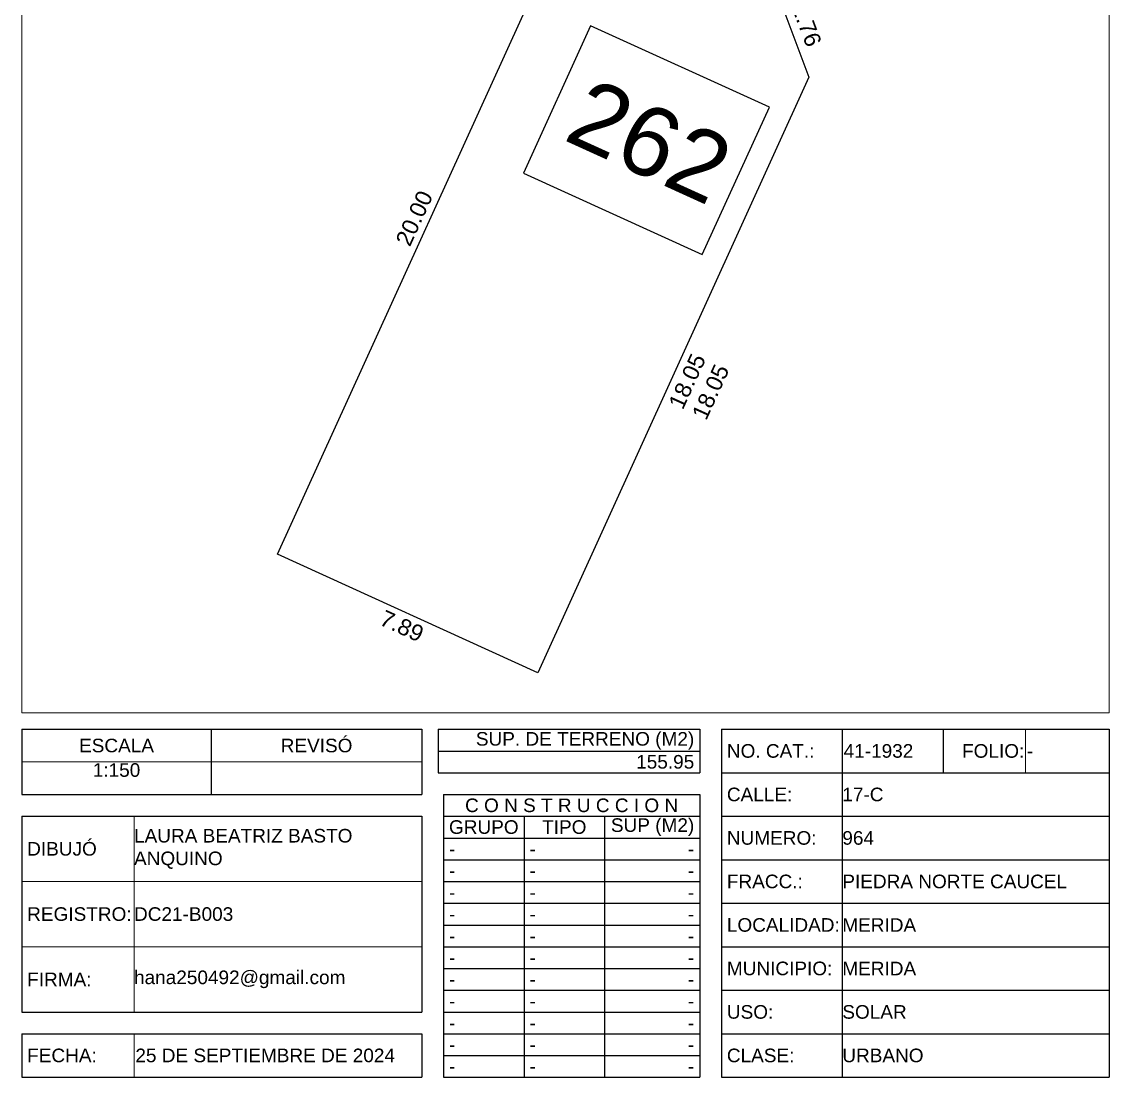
# Model space of a CAD drawing. Header units: inches. Extents: x 163.5 to 193.7, y 30.1 to 74.
# Drawn here: x 163.52 to 193.52, y 30.14 to 59.26 of the extents above; entities that cross this region are included whole.
import ezdxf
from ezdxf.enums import TextEntityAlignment as Align

# ---------------------------------------------------------------- set-up
doc = ezdxf.new("R2010")
doc.units = ezdxf.units.IN
doc.header["$MEASUREMENT"] = 0
doc.layers.add('_DIV LOTES', color=7, linetype='Continuous')
doc.styles.add('DATOS', font='arial.ttf')
doc.styles.add('Formato', font='arial.ttf')
doc.styles.get("Standard").update_dxf_attribs({"font": 'arial.ttf'})
doc.styles.add('Terreno', font='arial.ttf')
doc.dimstyles.new('T-100', dxfattribs={"dimscale": 0, "dimtxt": 0.45, "dimasz": 0.18, "dimexe": 0.18, "dimexo": 0.0625, "dimgap": 0.0905, "dimtad": 0, "dimzin": 1, "dimdsep": 46, "dimtxsty": 'Terreno', "dimblk": 'NONE', "dimcen": 0, "dimse1": 1, "dimse2": 1, "dimsd1": 1, "dimsd2": 1, "dimclrt": 256, "dimadec": 0, "dimazin": 0, "dimtfac": 1, "dimtix": 1, "dimtofl": 0, "dimtmove": 2, "dimatfit": 3, "dimldrblk": 'NONE', "dimfxl": 1, "dimtolj": 1, "dimarcsym": 0})

# ---------------------------------------------------------------- blocks, each defined once
blk = doc.blocks.new('*T4')
at = {"color": 0, "linetype": 'ByBlock', "lineweight": -2, "transparency": 16777216}
for p, q in [((0, 0), (11.036, 0)), ((0, 0), (0, -1.8)), ((5.23, 0), (5.23, -1.8)), ((11.036, 0), (11.036, -1.8)), ((0, -1.8), (11.036, -1.8))]:
    blk.add_line(p, q, dxfattribs=at)
at = {"layer": 'Defpoints', "color": 8, "linetype": 'ByBlock', "lineweight": 0, "transparency": 16777216}
blk.add_line((0, -0.9), (11.036, -0.9), dxfattribs=at)
at = {"color": 0, "lineweight": 18, "transparency": 16777216, "char_height": 0.375}
for s, insert, width, attachment_point in [('{\\C256;ESCALA}', (2.615, -0.45), 5.15762, 5), ('REVISÓ', (8.133, -0.45), 5.73486, 5), ('1:150', (2.615, -0.936), 5.15762, 2)]:
    blk.add_mtext(s, dxfattribs=dict(at, insert=insert, width=width, attachment_point=attachment_point))
blk = doc.blocks.new('*T5')
at = {"color": 0, "lineweight": -2, "transparency": 16777216}
for p, q in [((0, 0), (7.21, 0)), ((0, 0), (0, -0.6)), ((7.21, 0), (7.21, -0.6)), ((0, -0.6), (7.21, -0.6))]:
    blk.add_line(p, q, dxfattribs=at)
at = {"color": 0, "lineweight": 18, "transparency": 16777216, "insert": (7.06, -0.3), "char_height": 0.375, "width": 6.90975, "attachment_point": 6}
blk.add_mtext('155.95', dxfattribs=at)
blk = doc.blocks.new('*T6')
at = {"color": 0, "lineweight": -2, "transparency": 16777216}
for p, q in [((0, 0), (7.21, 0)), ((0, 0), (0, -0.6)), ((7.21, 0), (7.21, -0.6)), ((0, -0.6), (7.21, -0.6))]:
    blk.add_line(p, q, dxfattribs=at)
at = {"color": 0, "lineweight": 18, "transparency": 16777216, "insert": (7.06, -0.564), "char_height": 0.375, "width": 6.90975, "attachment_point": 9}
blk.add_mtext('{\\C256;  SUP. DE TERRENO (M2)   }', dxfattribs=at)
blk = doc.blocks.new('*T7')
at = {"color": 0, "lineweight": -2, "transparency": 16777216}
for p, q in [((0, 0), (3.336, 0)), ((0, 0), (0, -9.6)), ((0, -1.2), (3.336, -1.2)), ((0, -2.4), (3.336, -2.4)), ((0, -3.6), (3.336, -3.6)), ((0, -4.8), (3.336, -4.8)), ((0, -6), (3.336, -6)), ((0, -7.2), (3.336, -7.2)), ((0, -8.4), (3.336, -8.4)), ((0, -9.6), (3.336, -9.6))]:
    blk.add_line(p, q, dxfattribs=at)
at = {"layer": 'Defpoints', "color": 8, "linetype": 'ByBlock', "lineweight": 0, "transparency": 16777216}
blk.add_line((3.336, 0), (3.336, -9.6), dxfattribs=at)
at = {"color": 0, "lineweight": 18, "transparency": 16777216, "char_height": 0.375, "width": 3.03551, "attachment_point": 4, "style": 'Formato'}
for s, insert in [('NO. CAT.:', (0.15, -0.6)), ('CALLE:', (0.15, -1.8)), ('NUMERO:', (0.15, -3)), ('FRACC.:', (0.15, -4.2)), ('LOCALIDAD:', (0.15, -5.4)), ('MUNICIPIO:', (0.15, -6.6)), ('CLASE:', (0.15, -9))]:
    blk.add_mtext(s, dxfattribs=dict(at, insert=insert))
at = {"color": 0, "lineweight": 18, "transparency": 16777216, "insert": (0.15, -7.8), "char_height": 0.375, "width": 3.03551, "attachment_point": 4}
blk.add_mtext('USO:', dxfattribs=at)
blk = doc.blocks.new('*T8')
at = {"color": 0, "linetype": 'ByBlock', "lineweight": -2, "transparency": 16777216}
blk.add_line((0, 0), (7.363, 0), dxfattribs=at)
at = {"color": 0, "lineweight": -2, "transparency": 16777216}
for p, q in [((7.363, 0), (7.363, -8.4)), ((0, -1.2), (7.363, -1.2)), ((0, -2.4), (7.363, -2.4)), ((0, -3.6), (7.363, -3.6)), ((0, -4.8), (7.363, -4.8)), ((0, -6), (7.363, -6)), ((0, -7.2), (7.363, -7.2)), ((0, -8.4), (7.363, -8.4))]:
    blk.add_line(p, q, dxfattribs=at)
at = {"layer": 'Defpoints', "color": 8, "linetype": 'ByBlock', "lineweight": 0, "transparency": 16777216}
blk.add_line((0, 0), (0, -8.4), dxfattribs=at)
at = {"color": 0, "lineweight": 18, "transparency": 16777216, "char_height": 0.375, "width": 7.363, "attachment_point": 4}
for s, insert in [('17-C', (0, -0.6)), ('964', (0, -1.8)), ('PIEDRA NORTE CAUCEL', (0, -3)), ('MERIDA', (0, -4.2)), ('MERIDA', (0, -5.4)), ('SOLAR', (0, -6.6)), ('URBANO', (0, -7.8))]:
    blk.add_mtext(s, dxfattribs=dict(at, insert=insert))
blk = doc.blocks.new('*T9')
at = {"color": 0, "lineweight": -2, "transparency": 16777216}
for p, q in [((0, 0), (2.782, 0)), ((2.782, 0), (2.782, -1.2)), ((0, -1.2), (2.782, -1.2))]:
    blk.add_line(p, q, dxfattribs=at)
at = {"layer": 'Defpoints', "color": 8, "linetype": 'ByBlock', "lineweight": 0, "transparency": 16777216}
blk.add_line((0, 0), (0, -1.2), dxfattribs=at)
at = {"color": 0, "lineweight": 18, "transparency": 16777216, "insert": (0.036, -0.6), "char_height": 0.375, "width": 2.7103, "attachment_point": 4}
blk.add_mtext('41-1932', dxfattribs=at)
blk = doc.blocks.new('*T10')
at = {"color": 0, "lineweight": -2, "transparency": 16777216}
for p, q in [((0, 0), (2.273, 0)), ((0, 0), (0, -1.2)), ((0, -1.2), (2.273, -1.2))]:
    blk.add_line(p, q, dxfattribs=at)
at = {"layer": 'Defpoints', "color": 8, "linetype": 'ByBlock', "lineweight": 0, "transparency": 16777216}
blk.add_line((2.273, 0), (2.273, -1.2), dxfattribs=at)
at = {"color": 0, "lineweight": 18, "transparency": 16777216, "insert": (2.237, -0.6), "char_height": 0.375, "width": 2.2007, "attachment_point": 6}
blk.add_mtext(' FOLIO:', dxfattribs=at)
blk = doc.blocks.new('*T11')
at = {"color": 0, "lineweight": -2, "transparency": 16777216}
for p, q in [((0, 0), (2.308, 0)), ((2.308, 0), (2.308, -1.2)), ((0, -1.2), (2.308, -1.2))]:
    blk.add_line(p, q, dxfattribs=at)
at = {"layer": 'Defpoints', "color": 8, "linetype": 'ByBlock', "lineweight": 0, "transparency": 16777216}
blk.add_line((0, 0), (0, -1.2), dxfattribs=at)
at = {"color": 0, "lineweight": 18, "transparency": 16777216, "insert": (0.036, -0.6), "char_height": 0.375, "width": 2.236, "attachment_point": 4}
blk.add_mtext('-', dxfattribs=at)
blk = doc.blocks.new('*T12')
at = {"color": 0, "lineweight": -2, "transparency": 16777216}
for p, q in [((0, 0), (3.098, 0)), ((0, 0), (0, -1.2)), ((0, -1.2), (3.098, -1.2))]:
    blk.add_line(p, q, dxfattribs=at)
at = {"layer": 'Defpoints', "color": 8, "linetype": 'ByBlock', "lineweight": 0, "transparency": 16777216}
blk.add_line((3.098, 0), (3.098, -1.2), dxfattribs=at)
at = {"color": 0, "lineweight": 18, "transparency": 16777216, "insert": (0.15, -0.6), "char_height": 0.375, "width": 2.79829, "attachment_point": 4}
blk.add_mtext('{\\C256;FECHA:}', dxfattribs=at)
blk = doc.blocks.new('*T13')
at = {"color": 0, "lineweight": -2, "transparency": 16777216}
for p, q in [((0, 0), (7.938, 0)), ((7.938, 0), (7.938, -1.2)), ((0, -1.2), (7.938, -1.2))]:
    blk.add_line(p, q, dxfattribs=at)
at = {"layer": 'Defpoints', "color": 8, "linetype": 'ByBlock', "lineweight": 0, "transparency": 16777216}
blk.add_line((0, 0), (0, -1.2), dxfattribs=at)
at = {"color": 0, "lineweight": 18, "transparency": 16777216, "insert": (0.036, -0.6), "char_height": 0.375, "width": 7.86619, "attachment_point": 4}
blk.add_mtext('{\\C256;25 DE SEPTIEMBRE DE 2024}', dxfattribs=at)
blk = doc.blocks.new('*T14')
at = {"color": 0, "lineweight": -2, "transparency": 16777216}
for p, q in [((0, 0), (7.065, 0)), ((0, 0), (0, -7.8)), ((7.065, 0), (7.065, -7.8)), ((0, -0.6), (7.065, -0.6)), ((2.22, -0.6), (2.22, -7.8)), ((4.44, -0.6), (4.44, -7.8)), ((0, -1.2), (7.065, -1.2)), ((0, -1.8), (7.065, -1.8)), ((0, -2.4), (7.065, -2.4)), ((0, -3), (7.065, -3)), ((0, -3.6), (7.065, -3.6)), ((0, -4.2), (7.065, -4.2)), ((0, -4.8), (7.065, -4.8)), ((0, -5.4), (7.065, -5.4)), ((0, -6), (7.065, -6)), ((0, -6.6), (7.065, -6.6)), ((0, -7.2), (7.065, -7.2)), ((0, -7.8), (7.065, -7.8))]:
    blk.add_line(p, q, dxfattribs=at)
at = {"color": 0, "lineweight": 18, "transparency": 16777216, "char_height": 0.375}
for s, insert, width, attachment_point in [('{\\C256;C O N S T R U C C I O N}', (3.532, -0.3), 7.065, 5), ('GRUPO', (1.11, -0.9), 2.22, 5), ('TIPO', (3.33, -0.9), 2.22, 5), ('SUP (M2)', (6.915, -0.9), 2.325, 6), ('-', (0.15, -1.5), 1.92, 4), ('-', (2.37, -1.5), 1.92, 4), ('-', (0.15, -2.1), 1.92, 4), ('-', (2.37, -2.1), 1.92, 4), ('-', (0.15, -2.7), 1.92, 4), ('-', (2.37, -2.7), 1.92, 4), ('-', (0.15, -3.3), 1.92, 4), ('-', (2.37, -3.3), 1.92, 4), ('-', (0.15, -3.9), 1.92, 4), ('-', (2.37, -3.9), 1.92, 4), ('-', (0.15, -4.5), 1.92, 4), ('-', (2.37, -4.5), 1.92, 4), ('-', (0.15, -5.1), 1.92, 4), ('-', (2.37, -5.1), 1.92, 4), ('-', (0.15, -5.7), 1.92, 4), ('-', (2.37, -5.7), 1.92, 4), ('-', (0.15, -6.3), 1.92, 4), ('-', (2.37, -6.3), 1.92, 4), ('-', (0.15, -6.9), 1.92, 4), ('-', (2.37, -6.9), 1.92, 4), ('-', (0.15, -7.5), 1.92, 4), ('-', (2.37, -7.5), 1.92, 4), ('-', (6.915, -7.5), 2.325, 6)]:
    blk.add_mtext(s, dxfattribs=dict(at, insert=insert, width=width, attachment_point=attachment_point))
at = {"color": 0, "lineweight": 18, "transparency": 16777216, "char_height": 0.375, "width": 2.325, "attachment_point": 6, "style": 'Formato'}
for insert in [(6.915, -1.5), (6.915, -2.1), (6.915, -2.7), (6.915, -3.3), (6.915, -3.9), (6.915, -4.5), (6.915, -5.1), (6.915, -5.7), (6.915, -6.3), (6.915, -6.9)]:
    blk.add_mtext('-', dxfattribs=dict(at, insert=insert))
blk = doc.blocks.new('*T15')
at = {"color": 0, "lineweight": -2, "transparency": 16777216}
for p, q in [((0, 0), (11.036, 0)), ((0, 0), (0, -5.4)), ((11.036, 0), (11.036, -5.4)), ((0, -5.4), (11.036, -5.4))]:
    blk.add_line(p, q, dxfattribs=at)
at = {"layer": 'Defpoints', "color": 8, "linetype": 'ByBlock', "lineweight": 0, "transparency": 16777216}
for p, q in [((3.098, 0), (3.098, -5.4)), ((0, -1.8), (11.036, -1.8)), ((0, -3.6), (11.036, -3.6))]:
    blk.add_line(p, q, dxfattribs=at)
at = {"color": 0, "lineweight": 18, "transparency": 16777216, "char_height": 0.375, "width": 7.93819, "attachment_point": 4, "style": 'Formato'}
for s, insert in [('LAURA BEATRIZ BASTO ANQUINO', (3.098, -0.9)), ('DC21-B003', (3.098, -2.7)), ('hana250492@gmail.com', (3.098, -4.5))]:
    blk.add_mtext(s, dxfattribs=dict(at, insert=insert))
at = {"color": 0, "lineweight": 18, "transparency": 16777216, "char_height": 0.375, "width": 2.79829, "attachment_point": 4}
for s, insert in [('DIBUJÓ', (0.15, -0.9)), ('REGISTRO:', (0.15, -2.7)), ('FIRMA:', (0.15, -4.5))]:
    blk.add_mtext(s, dxfattribs=dict(at, insert=insert))
blk = doc.blocks.new('*D28')
at = {"layer": 'Defpoints', "color": 0, "transparency": 16777216}
for p in [(178.491, 62.939), (178.857, 62.773), (170.572, 44.569)]:
    blk.add_point(p, dxfattribs=at)
at = {"transparency": 16777216, "insert": (174.348, 53.838), "char_height": 0.45, "attachment_point": 5, "rotation": 65.528, "style": 'Terreno'}
blk.add_mtext('\\A1;20.00', dxfattribs=at)
blk = doc.blocks.new('_None')
blk = doc.blocks.new('*D29')
at = {"layer": 'Defpoints', "color": 0, "transparency": 16777216}
for p in [(185.233, 57.728), (177.756, 41.3), (178.138, 41.126)]:
    blk.add_point(p, dxfattribs=at)
at = {"transparency": 16777216, "insert": (181.877, 49.34), "char_height": 0.45, "attachment_point": 5, "rotation": 65.528, "style": 'Terreno'}
blk.add_mtext('\\A1;18.05', dxfattribs=at)
blk = doc.blocks.new('*D30')
at = {"layer": 'Defpoints', "color": 0, "transparency": 16777216}
for p in [(170.572, 44.569), (170.413, 44.222), (177.756, 41.3)]:
    blk.add_point(p, dxfattribs=at)
at = {"transparency": 16777216, "insert": (174.005, 42.587), "char_height": 0.45, "attachment_point": 5, "rotation": 335.528, "style": 'Terreno'}
blk.add_mtext('\\A1;7.89', dxfattribs=at)
blk = doc.blocks.new('*D32')
at = {"layer": 'Defpoints', "color": 0, "transparency": 16777216}
for p in [(184.266, 60.311), (185.233, 57.728), (185.653, 57.886)]:
    blk.add_point(p, dxfattribs=at)
at = {"transparency": 16777216, "insert": (185.169, 59.177), "char_height": 0.45, "attachment_point": 5, "rotation": 290.528, "style": 'Terreno'}
blk.add_mtext('\\A1;2.76', dxfattribs=at)
blk = doc.blocks.new('*D34')
at = {"layer": 'Defpoints', "color": 0, "transparency": 16777216}
for p in [(185.233, 57.728), (177.756, 41.3), (178.784, 40.832)]:
    blk.add_point(p, dxfattribs=at)
at = {"transparency": 16777216, "insert": (182.522, 49.046), "char_height": 0.45, "attachment_point": 5, "rotation": 65.528, "style": 'Terreno'}
blk.add_mtext('\\A1;18.05', dxfattribs=at)

msp = doc.modelspace()

# ---------------------------------------------------------------- linework, layer by layer
at = {"lineweight": 18}
msp.add_lwpolyline([(163.518, 69.739), (193.518, 69.739), (193.518, 40.189), (163.518, 40.189)], close=True, dxfattribs=at)
at = {"layer": '_DIV LOTES'}
msp.add_lwpolyline([(170.572, 44.569), (178.857, 62.773), (184.266, 60.311), (185.233, 57.728), (177.756, 41.3), (170.572, 44.569)], dxfattribs=at)
msp.add_lwpolyline([(184.142, 56.902), (179.206, 59.149), (177.357, 55.085), (182.292, 52.838)], close=True, dxfattribs=at)

# ---------------------------------------------------------------- block references
for name, p in [('*T4', (163.518, 39.739)), ('*T6', (175.01, 39.739)), ('*T7', (182.82, 39.739)), ('*T9', (186.155, 39.739)), ('*T10', (188.938, 39.739)), ('*T11', (191.21, 39.739)), ('*T5', (175.01, 39.139)), ('*T8', (186.155, 38.539)), ('*T14', (175.155, 37.939)), ('*T15', (163.518, 37.339)), ('*T12', (163.518, 31.339)), ('*T13', (166.617, 31.339))]:
    msp.add_blockref(name, p)

# ---------------------------------------------------------------- texts
at = {"layer": '_DIV LOTES', "style": 'DATOS'}
msp.add_text('262', height=1.9136, rotation=335.528, dxfattribs=at).set_placement((180.846, 55.966), align=Align.MIDDLE_CENTER)

# ---------------------------------------------------------------- dimensions: what is measured, and where the dimension line sits
for p1, p2, distance, picture, middle in [((170.572, 44.569), (178.857, 62.773), 0.402, '*D28', (174.348, 53.838)), ((184.266, 60.311), (185.233, 57.728), 0.448, '*D32', (185.169, 59.177)), ((185.233, 57.728), (177.756, 41.3), 0.42, '*D29', (181.877, 49.34)), ((185.233, 57.728), (177.756, 41.3), 1.129, '*D34', (182.522, 49.046)), ((177.756, 41.3), (170.572, 44.569), 0.382, '*D30', (174.005, 42.587))]:
    dim = msp.add_aligned_dim(p1=p1, p2=p2, distance=distance, dimstyle='T-100', override={"dimscale": 1})
    dim.commit()
    dim.dimension.update_dxf_attribs({"geometry": picture, "text_midpoint": middle})

doc.saveas('drawing.dxf')
